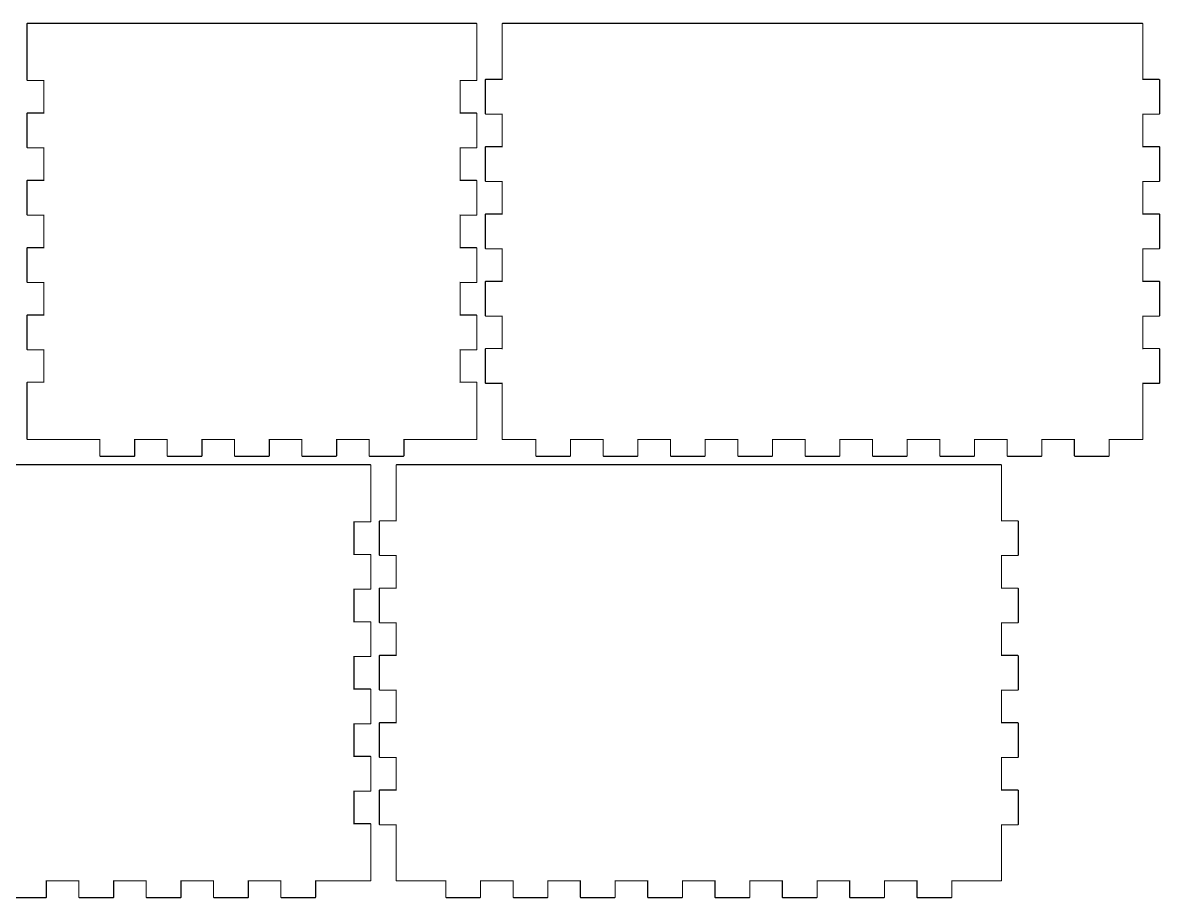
# Model space of a CAD drawing. Extents: x 0 to 16, y 0 to 11.4.
# Drawn here: x 8.01 to 15.99, y 0.49 to 6.64 of the extents above; entities that cross this region are included whole.
import ezdxf

# ---------------------------------------------------------------- set-up
doc = ezdxf.new("R2010")
doc.units = 0
doc.layers.get('0').update_dxf_attribs({"linetype": 'CONTINUOUS'})

msp = doc.modelspace()

# ---------------------------------------------------------------- linework, layer by layer
at = {"color": 0, "const_width": 0.007874}
for points in [[(8.15944, 6.63564), (8.04135, 6.63564), (8.04031, 6.63564), (8.03733, 6.63265), (8.03733, 6.63162)], [(8.03733, 6.63162), (8.03733, 6.2379)], [(11.0728, 6.63564), (8.15944, 6.63564)], [(11.1909, 6.63564), (11.0728, 6.63564)], [(11.1949, 6.63162), (11.1949, 6.63265), (11.1919, 6.63564), (11.1909, 6.63564)], [(11.1949, 6.2379), (11.1949, 6.63162)], [(11.376, 6.63564), (11.3749, 6.63564), (11.372, 6.63265), (11.372, 6.63162)], [(11.372, 6.63162), (11.372, 6.2379)], [(15.8642, 6.63564), (11.376, 6.63564)], [(15.8682, 6.63162), (15.8682, 6.63265), (15.8651, 6.63564), (15.8642, 6.63564)], [(15.8682, 6.2379), (15.8682, 6.63162)], [(8.03733, 6.2379), (8.03733, 6.23693), (8.04031, 6.23394), (8.04135, 6.23394)], [(8.04135, 6.23394), (8.15944, 6.23394), (8.15842, 6.23394), (8.15543, 6.23693), (8.15543, 6.2379)], [(8.15543, 6.2379), (8.15543, 6.00168), (8.15543, 6.00271), (8.15842, 6.00569), (8.15944, 6.00569)], [(11.0768, 6.00168), (11.0768, 6.2379), (11.0768, 6.23693), (11.0738, 6.23394), (11.0728, 6.23394)], [(11.0728, 6.23394), (11.1909, 6.23394), (11.1919, 6.23394), (11.1949, 6.23693), (11.1949, 6.2379)], [(11.376, 6.24192), (11.2579, 6.24192), (11.2568, 6.24192), (11.2538, 6.23893), (11.2538, 6.2379)], [(11.2538, 6.2379), (11.2538, 6.00168), (11.2538, 6.00071), (11.2568, 5.99772), (11.2579, 5.99772)], [(11.372, 6.2379), (11.372, 6.23893), (11.3749, 6.24192), (11.376, 6.24192)], [(15.9822, 6.24192), (15.8642, 6.24192), (15.8651, 6.24192), (15.8682, 6.23893), (15.8682, 6.2379)], [(15.9863, 6.00168), (15.9863, 6.2379), (15.9863, 6.23893), (15.9832, 6.24192), (15.9822, 6.24192)], [(8.15944, 6.00569), (8.04135, 6.00569), (8.04031, 6.00569), (8.03733, 6.00271), (8.03733, 6.00168)], [(8.03733, 6.00168), (8.03733, 5.76546)], [(11.1909, 6.00569), (11.0728, 6.00569), (11.0738, 6.00569), (11.0768, 6.00271), (11.0768, 6.00168)], [(11.1949, 6.00168), (11.1949, 6.00271), (11.1919, 6.00569), (11.1909, 6.00569)], [(11.1949, 5.76546), (11.1949, 6.00168)], [(11.2579, 5.99772), (11.376, 5.99772), (11.3749, 5.99772), (11.372, 6.00071), (11.372, 6.00168)], [(11.372, 6.00168), (11.372, 5.76546)], [(15.8682, 6.00168), (15.8682, 6.00071), (15.8651, 5.99772), (15.8642, 5.99772)], [(15.8642, 5.99772), (15.9822, 5.99772), (15.9832, 5.99772), (15.9863, 6.00071), (15.9863, 6.00168)], [(15.8682, 5.76546), (15.8682, 6.00168)], [(8.03733, 5.76546), (8.03733, 5.76449), (8.04031, 5.7615), (8.04135, 5.7615)], [(8.04135, 5.7615), (8.15944, 5.7615), (8.15842, 5.7615), (8.15543, 5.76449), (8.15543, 5.76546)], [(8.15543, 5.76546), (8.15543, 5.52924), (8.15543, 5.53028), (8.15842, 5.53326), (8.15944, 5.53326)], [(11.0768, 5.52924), (11.0768, 5.76546), (11.0768, 5.76449), (11.0738, 5.7615), (11.0728, 5.7615)], [(11.0728, 5.7615), (11.1909, 5.7615), (11.1919, 5.7615), (11.1949, 5.76449), (11.1949, 5.76546)], [(11.376, 5.76947), (11.2579, 5.76947), (11.2568, 5.76947), (11.2538, 5.7665), (11.2538, 5.76546)], [(11.2538, 5.76546), (11.2538, 5.52924), (11.2538, 5.52826), (11.2568, 5.52528), (11.2579, 5.52528)], [(11.372, 5.76546), (11.372, 5.7665), (11.3749, 5.76947), (11.376, 5.76947)], [(15.9822, 5.76947), (15.8642, 5.76947), (15.8651, 5.76947), (15.8682, 5.7665), (15.8682, 5.76546)], [(15.9863, 5.52924), (15.9863, 5.76546), (15.9863, 5.7665), (15.9832, 5.76947), (15.9822, 5.76947)], [(8.15944, 5.53326), (8.04135, 5.53326), (8.04031, 5.53326), (8.03733, 5.53028), (8.03733, 5.52924)], [(8.03733, 5.52924), (8.03733, 5.29303)], [(11.1909, 5.53326), (11.0728, 5.53326), (11.0738, 5.53326), (11.0768, 5.53028), (11.0768, 5.52924)], [(11.1949, 5.52924), (11.1949, 5.53028), (11.1919, 5.53326), (11.1909, 5.53326)], [(11.1949, 5.29303), (11.1949, 5.52924)], [(11.2579, 5.52528), (11.376, 5.52528), (11.3749, 5.52528), (11.372, 5.52826), (11.372, 5.52924)], [(11.372, 5.52924), (11.372, 5.29303)], [(15.8682, 5.52924), (15.8682, 5.52826), (15.8651, 5.52528), (15.8642, 5.52528)], [(15.8642, 5.52528), (15.9822, 5.52528), (15.9832, 5.52528), (15.9863, 5.52826), (15.9863, 5.52924)], [(15.8682, 5.29303), (15.8682, 5.52924)], [(8.03733, 5.29303), (8.03733, 5.29204), (8.04031, 5.28907), (8.04135, 5.28907)], [(8.04135, 5.28907), (8.15944, 5.28907), (8.15842, 5.28907), (8.15543, 5.29204), (8.15543, 5.29303)], [(8.15543, 5.29303), (8.15543, 5.05681), (8.15543, 5.05783), (8.15842, 5.06082), (8.15944, 5.06082)], [(11.0768, 5.05681), (11.0768, 5.29303), (11.0768, 5.29204), (11.0738, 5.28907), (11.0728, 5.28907)], [(11.0728, 5.28907), (11.1909, 5.28907), (11.1919, 5.28907), (11.1949, 5.29204), (11.1949, 5.29303)], [(11.376, 5.29704), (11.2579, 5.29704), (11.2568, 5.29704), (11.2538, 5.29406), (11.2538, 5.29303)], [(11.2538, 5.29303), (11.2538, 5.05681), (11.2538, 5.05583), (11.2568, 5.05285), (11.2579, 5.05285)], [(11.372, 5.29303), (11.372, 5.29406), (11.3749, 5.29704), (11.376, 5.29704)], [(15.9822, 5.29704), (15.8642, 5.29704), (15.8651, 5.29704), (15.8682, 5.29406), (15.8682, 5.29303)], [(15.9863, 5.05681), (15.9863, 5.29303), (15.9863, 5.29406), (15.9832, 5.29704), (15.9822, 5.29704)], [(8.15944, 5.06082), (8.04135, 5.06082), (8.04031, 5.06082), (8.03733, 5.05783), (8.03733, 5.05681)], [(8.03733, 5.05681), (8.03733, 4.82058)], [(11.1909, 5.06082), (11.0728, 5.06082), (11.0738, 5.06082), (11.0768, 5.05783), (11.0768, 5.05681)], [(11.1949, 5.05681), (11.1949, 5.05783), (11.1919, 5.06082), (11.1909, 5.06082)], [(11.1949, 4.82058), (11.1949, 5.05681)], [(11.2579, 5.05285), (11.376, 5.05285), (11.3749, 5.05285), (11.372, 5.05583), (11.372, 5.05681)], [(11.372, 5.05681), (11.372, 4.82058)], [(15.8682, 5.05681), (15.8682, 5.05583), (15.8651, 5.05285), (15.8642, 5.05285)], [(15.8642, 5.05285), (15.9822, 5.05285), (15.9832, 5.05285), (15.9863, 5.05583), (15.9863, 5.05681)], [(15.8682, 4.82058), (15.8682, 5.05681)], [(8.03733, 4.82058), (8.03733, 4.81961), (8.04031, 4.81662), (8.04135, 4.81662)], [(8.04135, 4.81662), (8.15944, 4.81662), (8.15842, 4.81662), (8.15543, 4.81961), (8.15543, 4.82058)], [(8.15543, 4.82058), (8.15543, 4.58436), (8.15543, 4.58539), (8.15842, 4.58838), (8.15944, 4.58838)], [(11.0768, 4.58436), (11.0768, 4.82058), (11.0768, 4.81961), (11.0738, 4.81662), (11.0728, 4.81662)], [(11.0728, 4.81662), (11.1909, 4.81662), (11.1919, 4.81662), (11.1949, 4.81961), (11.1949, 4.82058)], [(11.376, 4.8246), (11.2579, 4.8246), (11.2568, 4.8246), (11.2538, 4.82161), (11.2538, 4.82058)], [(11.2538, 4.82058), (11.2538, 4.58436), (11.2538, 4.58339), (11.2568, 4.5804), (11.2579, 4.5804)], [(11.372, 4.82058), (11.372, 4.82161), (11.3749, 4.8246), (11.376, 4.8246)], [(15.9822, 4.8246), (15.8642, 4.8246), (15.8651, 4.8246), (15.8682, 4.82161), (15.8682, 4.82058)], [(15.9863, 4.58436), (15.9863, 4.82058), (15.9863, 4.82161), (15.9832, 4.8246), (15.9822, 4.8246)], [(8.15944, 4.58838), (8.04135, 4.58838), (8.04031, 4.58838), (8.03733, 4.58539), (8.03733, 4.58436)], [(8.03733, 4.58436), (8.03733, 4.34814)], [(11.1909, 4.58838), (11.0728, 4.58838), (11.0738, 4.58838), (11.0768, 4.58539), (11.0768, 4.58436)], [(11.1949, 4.58436), (11.1949, 4.58539), (11.1919, 4.58838), (11.1909, 4.58838)], [(11.1949, 4.34814), (11.1949, 4.58436)], [(11.2579, 4.5804), (11.376, 4.5804), (11.3749, 4.5804), (11.372, 4.58339), (11.372, 4.58436)], [(11.372, 4.58436), (11.372, 4.34814)], [(15.8682, 4.58436), (15.8682, 4.58339), (15.8651, 4.5804), (15.8642, 4.5804)], [(15.8642, 4.5804), (15.9822, 4.5804), (15.9832, 4.5804), (15.9863, 4.58339), (15.9863, 4.58436)], [(15.8682, 4.34814), (15.8682, 4.58436)], [(8.03733, 4.34814), (8.03733, 4.34717), (8.04031, 4.34418), (8.04135, 4.34418)], [(8.04135, 4.34418), (8.15944, 4.34418), (8.15842, 4.34418), (8.15543, 4.34717), (8.15543, 4.34814)], [(8.15543, 4.34814), (8.15543, 4.11193), (8.15543, 4.11296), (8.15842, 4.11594), (8.15944, 4.11594)], [(11.0768, 4.11193), (11.0768, 4.34814), (11.0768, 4.34717), (11.0738, 4.34418), (11.0728, 4.34418)], [(11.0728, 4.34418), (11.1909, 4.34418), (11.1919, 4.34418), (11.1949, 4.34717), (11.1949, 4.34814)], [(11.376, 4.35215), (11.2579, 4.35215), (11.2568, 4.35215), (11.2538, 4.34918), (11.2538, 4.34814)], [(11.2538, 4.34814), (11.2538, 4.11193), (11.2538, 4.11094), (11.2568, 4.10796), (11.2579, 4.10796)], [(11.372, 4.34814), (11.372, 4.34918), (11.3749, 4.35215), (11.376, 4.35215)], [(15.9822, 4.35215), (15.8642, 4.35215), (15.8651, 4.35215), (15.8682, 4.34918), (15.8682, 4.34814)], [(15.9863, 4.11193), (15.9863, 4.34814), (15.9863, 4.34918), (15.9832, 4.35215), (15.9822, 4.35215)], [(8.15944, 4.11594), (8.04135, 4.11594), (8.04031, 4.11594), (8.03733, 4.11296), (8.03733, 4.11193)], [(8.03733, 4.11193), (8.03733, 3.71826)], [(11.1909, 4.11594), (11.0728, 4.11594), (11.0738, 4.11594), (11.0768, 4.11296), (11.0768, 4.11193)], [(11.1949, 4.11193), (11.1949, 4.11296), (11.1919, 4.11594), (11.1909, 4.11594)], [(11.1949, 3.71826), (11.1949, 4.11193)], [(11.2579, 4.10796), (11.376, 4.10796), (11.3749, 4.10796), (11.372, 4.11094), (11.372, 4.11193)], [(11.372, 4.11193), (11.372, 3.71826)], [(15.8682, 4.11193), (15.8682, 4.11094), (15.8651, 4.10796), (15.8642, 4.10796)], [(15.8642, 4.10796), (15.9822, 4.10796), (15.9832, 4.10796), (15.9863, 4.11094), (15.9863, 4.11193)], [(15.8682, 3.71826), (15.8682, 4.11193)], [(8.03733, 3.71826), (8.03733, 3.71729), (8.04031, 3.71425), (8.04135, 3.71425)], [(8.04135, 3.71425), (8.15944, 3.71425)], [(8.15944, 3.71425), (8.55317, 3.71425)], [(8.55317, 3.71425), (8.55214, 3.71425), (8.54915, 3.71729), (8.54915, 3.71826)], [(8.54915, 3.71826), (8.54915, 3.60015), (8.54915, 3.59918), (8.55214, 3.59614), (8.55317, 3.59614)], [(8.79335, 3.60015), (8.79335, 3.71826), (8.79335, 3.71729), (8.79036, 3.71425), (8.78939, 3.71425)], [(8.78939, 3.71425), (9.02561, 3.71425)], [(9.02561, 3.71425), (9.02458, 3.71425), (9.0216, 3.71729), (9.0216, 3.71826)], [(9.0216, 3.71826), (9.0216, 3.60015), (9.0216, 3.59918), (9.02458, 3.59614), (9.02561, 3.59614)], [(9.26579, 3.60015), (9.26579, 3.71826), (9.26579, 3.71729), (9.26281, 3.71425), (9.26183, 3.71425)], [(9.26183, 3.71425), (9.49804, 3.71425)], [(9.49804, 3.71425), (9.49701, 3.71425), (9.49403, 3.71729), (9.49403, 3.71826)], [(9.49403, 3.71826), (9.49403, 3.60015), (9.49403, 3.59918), (9.49701, 3.59614), (9.49804, 3.59614)], [(9.73822, 3.60015), (9.73822, 3.71826), (9.73822, 3.71729), (9.73525, 3.71425), (9.73426, 3.71425)], [(9.73426, 3.71425), (9.97049, 3.71425)], [(9.97049, 3.71425), (9.96946, 3.71425), (9.96647, 3.71729), (9.96647, 3.71826)], [(9.96647, 3.71826), (9.96647, 3.60015), (9.96647, 3.59918), (9.96946, 3.59614), (9.97049, 3.59614)], [(10.2107, 3.60015), (10.2107, 3.71826), (10.2107, 3.71729), (10.2077, 3.71425), (10.2067, 3.71425)], [(10.2067, 3.71425), (10.4429, 3.71425)], [(10.4429, 3.71425), (10.4419, 3.71425), (10.4389, 3.71729), (10.4389, 3.71826)], [(10.4389, 3.71826), (10.4389, 3.60015), (10.4389, 3.59918), (10.4419, 3.59614), (10.4429, 3.59614)], [(10.6831, 3.60015), (10.6831, 3.71826), (10.6831, 3.71729), (10.6801, 3.71425), (10.6791, 3.71425)], [(10.6791, 3.71425), (11.0728, 3.71425)], [(11.0728, 3.71425), (11.1909, 3.71425), (11.1919, 3.71425), (11.1949, 3.71729), (11.1949, 3.71826)], [(11.372, 3.71826), (11.372, 3.71729), (11.3749, 3.71425), (11.376, 3.71425)], [(11.376, 3.71425), (11.6122, 3.71425)], [(11.6122, 3.71425), (11.6112, 3.71425), (11.6082, 3.71729), (11.6082, 3.71826)], [(11.6082, 3.71826), (11.6082, 3.60015), (11.6082, 3.59918), (11.6112, 3.59614), (11.6122, 3.59614)], [(11.8524, 3.60015), (11.8524, 3.71826), (11.8524, 3.71729), (11.8494, 3.71425), (11.8484, 3.71425)], [(11.8484, 3.71425), (12.0846, 3.71425)], [(12.0846, 3.71425), (12.0836, 3.71425), (12.0806, 3.71729), (12.0806, 3.71826)], [(12.0806, 3.71826), (12.0806, 3.60015), (12.0806, 3.59918), (12.0836, 3.59614), (12.0846, 3.59614)], [(12.3248, 3.60015), (12.3248, 3.71826), (12.3248, 3.71729), (12.3218, 3.71425), (12.3209, 3.71425)], [(12.3209, 3.71425), (12.5571, 3.71425)], [(12.5571, 3.71425), (12.556, 3.71425), (12.5531, 3.71729), (12.5531, 3.71826)], [(12.5531, 3.71826), (12.5531, 3.60015), (12.5531, 3.59918), (12.556, 3.59614), (12.5571, 3.59614)], [(12.7972, 3.60015), (12.7972, 3.71826), (12.7972, 3.71729), (12.7943, 3.71425), (12.7933, 3.71425)], [(12.7933, 3.71425), (13.0295, 3.71425)], [(13.0295, 3.71425), (13.0285, 3.71425), (13.0255, 3.71729), (13.0255, 3.71826)], [(13.0255, 3.71826), (13.0255, 3.60015), (13.0255, 3.59918), (13.0285, 3.59614), (13.0295, 3.59614)], [(13.2697, 3.60015), (13.2697, 3.71826), (13.2697, 3.71729), (13.2667, 3.71425), (13.2657, 3.71425)], [(13.2657, 3.71425), (13.502, 3.71425)], [(13.502, 3.71425), (13.5009, 3.71425), (13.4979, 3.71729), (13.4979, 3.71826)], [(13.4979, 3.71826), (13.4979, 3.60015), (13.4979, 3.59918), (13.5009, 3.59614), (13.502, 3.59614)], [(13.7421, 3.60015), (13.7421, 3.71826), (13.7421, 3.71729), (13.7392, 3.71425), (13.7382, 3.71425)], [(13.7382, 3.71425), (13.9744, 3.71425)], [(13.9744, 3.71425), (13.9733, 3.71425), (13.9704, 3.71729), (13.9704, 3.71826)], [(13.9704, 3.71826), (13.9704, 3.60015), (13.9704, 3.59918), (13.9733, 3.59614), (13.9744, 3.59614)], [(14.2146, 3.60015), (14.2146, 3.71826), (14.2146, 3.71729), (14.2115, 3.71425), (14.2106, 3.71425)], [(14.2106, 3.71425), (14.4468, 3.71425)], [(14.4468, 3.71425), (14.4458, 3.71425), (14.4428, 3.71729), (14.4428, 3.71826)], [(14.4428, 3.71826), (14.4428, 3.60015), (14.4428, 3.59918), (14.4458, 3.59614), (14.4468, 3.59614)], [(14.6869, 3.60015), (14.6869, 3.71826), (14.6869, 3.71729), (14.684, 3.71425), (14.6831, 3.71425)], [(14.6831, 3.71425), (14.9193, 3.71425)], [(14.9193, 3.71425), (14.9182, 3.71425), (14.9153, 3.71729), (14.9153, 3.71826)], [(14.9153, 3.71826), (14.9153, 3.60015), (14.9153, 3.59918), (14.9182, 3.59614), (14.9193, 3.59614)], [(15.1594, 3.60015), (15.1594, 3.71826), (15.1594, 3.71729), (15.1565, 3.71425), (15.1556, 3.71425)], [(15.1556, 3.71425), (15.3917, 3.71425)], [(15.3917, 3.71425), (15.3907, 3.71425), (15.3876, 3.71729), (15.3876, 3.71826)], [(15.3876, 3.71826), (15.3876, 3.60015), (15.3876, 3.59918), (15.3907, 3.59614), (15.3917, 3.59614)], [(15.6319, 3.60015), (15.6319, 3.71826), (15.6319, 3.71729), (15.6289, 3.71425), (15.6279, 3.71425)], [(15.6279, 3.71425), (15.8642, 3.71425)], [(15.8642, 3.71425), (15.8651, 3.71425), (15.8682, 3.71729), (15.8682, 3.71826)], [(8.55317, 3.59614), (8.78939, 3.59614), (8.79036, 3.59614), (8.79335, 3.59918), (8.79335, 3.60015)], [(9.02561, 3.59614), (9.26183, 3.59614), (9.26281, 3.59614), (9.26579, 3.59918), (9.26579, 3.60015)], [(9.49804, 3.59614), (9.73426, 3.59614), (9.73525, 3.59614), (9.73822, 3.59918), (9.73822, 3.60015)], [(9.97049, 3.59614), (10.2067, 3.59614), (10.2077, 3.59614), (10.2107, 3.59918), (10.2107, 3.60015)], [(10.4429, 3.59614), (10.6791, 3.59614), (10.6801, 3.59614), (10.6831, 3.59918), (10.6831, 3.60015)], [(11.6122, 3.59614), (11.8484, 3.59614), (11.8494, 3.59614), (11.8524, 3.59918), (11.8524, 3.60015)], [(12.0846, 3.59614), (12.3209, 3.59614), (12.3218, 3.59614), (12.3248, 3.59918), (12.3248, 3.60015)], [(12.5571, 3.59614), (12.7933, 3.59614), (12.7943, 3.59614), (12.7972, 3.59918), (12.7972, 3.60015)], [(13.0295, 3.59614), (13.2657, 3.59614), (13.2667, 3.59614), (13.2697, 3.59918), (13.2697, 3.60015)], [(13.502, 3.59614), (13.7382, 3.59614), (13.7392, 3.59614), (13.7421, 3.59918), (13.7421, 3.60015)], [(13.9744, 3.59614), (14.2106, 3.59614), (14.2115, 3.59614), (14.2146, 3.59918), (14.2146, 3.60015)], [(14.4468, 3.59614), (14.6831, 3.59614), (14.684, 3.59614), (14.6869, 3.59918), (14.6869, 3.60015)], [(14.9193, 3.59614), (15.1556, 3.59614), (15.1565, 3.59614), (15.1594, 3.59918), (15.1594, 3.60015)], [(15.3917, 3.59614), (15.6279, 3.59614), (15.6289, 3.59614), (15.6319, 3.59918), (15.6319, 3.60015)], [(10.3288, 3.53722), (7.66347, 3.53722)], [(10.4469, 3.53722), (10.3288, 3.53722)], [(10.4509, 3.53326), (10.4509, 3.53429), (10.4479, 3.53722), (10.4469, 3.53722)], [(10.4509, 3.13954), (10.4509, 3.53326)], [(10.6319, 3.53722), (10.6309, 3.53722), (10.6279, 3.53429), (10.6279, 3.53326)], [(10.6279, 3.53326), (10.6279, 3.13954)], [(14.8721, 3.53722), (10.6319, 3.53722)], [(14.876, 3.53326), (14.876, 3.53429), (14.8731, 3.53722), (14.8721, 3.53722)], [(14.876, 3.13954), (14.876, 3.53326)], [(10.3328, 2.90332), (10.3328, 3.13954), (10.3328, 3.13857), (10.3298, 3.13553), (10.3288, 3.13553)], [(10.3288, 3.13553), (10.4469, 3.13553), (10.4479, 3.13553), (10.4509, 3.13857), (10.4509, 3.13954)], [(10.6319, 3.1435), (10.5138, 3.1435), (10.5128, 3.1435), (10.5098, 3.14057), (10.5098, 3.13954)], [(10.5098, 3.13954), (10.5098, 2.90332), (10.5098, 2.90235), (10.5128, 2.89931), (10.5138, 2.89931)], [(10.6279, 3.13954), (10.6279, 3.14057), (10.6309, 3.1435), (10.6319, 3.1435)], [(14.9901, 3.1435), (14.8721, 3.1435), (14.8731, 3.1435), (14.876, 3.14057), (14.876, 3.13954)], [(14.9942, 2.90332), (14.9942, 3.13954), (14.9942, 3.14057), (14.9911, 3.1435), (14.9901, 3.1435)], [(10.4469, 2.90728), (10.3288, 2.90728), (10.3298, 2.90728), (10.3328, 2.90435), (10.3328, 2.90332)], [(10.4509, 2.90332), (10.4509, 2.90435), (10.4479, 2.90728), (10.4469, 2.90728)], [(10.4509, 2.6671), (10.4509, 2.90332)], [(10.5138, 2.89931), (10.6319, 2.89931), (10.6309, 2.89931), (10.6279, 2.90235), (10.6279, 2.90332)], [(10.6279, 2.90332), (10.6279, 2.6671)], [(14.876, 2.90332), (14.876, 2.90235), (14.8731, 2.89931), (14.8721, 2.89931)], [(14.8721, 2.89931), (14.9901, 2.89931), (14.9911, 2.89931), (14.9942, 2.90235), (14.9942, 2.90332)], [(14.876, 2.6671), (14.876, 2.90332)], [(10.3328, 2.43087), (10.3328, 2.6671), (10.3328, 2.66612), (10.3298, 2.66308), (10.3288, 2.66308)], [(10.3288, 2.66308), (10.4469, 2.66308), (10.4479, 2.66308), (10.4509, 2.66612), (10.4509, 2.6671)], [(10.6319, 2.67106), (10.5138, 2.67106), (10.5128, 2.67106), (10.5098, 2.66812), (10.5098, 2.6671)], [(10.5098, 2.6671), (10.5098, 2.43087), (10.5098, 2.4299), (10.5128, 2.42686), (10.5138, 2.42686)], [(10.6279, 2.6671), (10.6279, 2.66812), (10.6309, 2.67106), (10.6319, 2.67106)], [(14.9901, 2.67106), (14.8721, 2.67106), (14.8731, 2.67106), (14.876, 2.66812), (14.876, 2.6671)], [(14.9942, 2.43087), (14.9942, 2.6671), (14.9942, 2.66812), (14.9911, 2.67106), (14.9901, 2.67106)], [(10.4469, 2.43485), (10.3288, 2.43485), (10.3298, 2.43485), (10.3328, 2.43192), (10.3328, 2.43087)], [(10.4509, 2.43087), (10.4509, 2.43192), (10.4479, 2.43485), (10.4469, 2.43485)], [(10.4509, 2.19467), (10.4509, 2.43087)], [(10.5138, 2.42686), (10.6319, 2.42686), (10.6309, 2.42686), (10.6279, 2.4299), (10.6279, 2.43087)], [(10.6279, 2.43087), (10.6279, 2.19467)], [(14.876, 2.43087), (14.876, 2.4299), (14.8731, 2.42686), (14.8721, 2.42686)], [(14.8721, 2.42686), (14.9901, 2.42686), (14.9911, 2.42686), (14.9942, 2.4299), (14.9942, 2.43087)], [(14.876, 2.19467), (14.876, 2.43087)], [(10.3328, 1.95844), (10.3328, 2.19467), (10.3328, 2.19368), (10.3298, 2.19065), (10.3288, 2.19065)], [(10.3288, 2.19065), (10.4469, 2.19065), (10.4479, 2.19065), (10.4509, 2.19368), (10.4509, 2.19467)], [(10.6319, 2.19862), (10.5138, 2.19862), (10.5128, 2.19862), (10.5098, 2.19569), (10.5098, 2.19467)], [(10.5098, 2.19467), (10.5098, 1.95844), (10.5098, 1.95747), (10.5128, 1.95443), (10.5138, 1.95443)], [(10.6279, 2.19467), (10.6279, 2.19569), (10.6309, 2.19862), (10.6319, 2.19862)], [(14.9901, 2.19862), (14.8721, 2.19862), (14.8731, 2.19862), (14.876, 2.19569), (14.876, 2.19467)], [(14.9942, 1.95844), (14.9942, 2.19467), (14.9942, 2.19569), (14.9911, 2.19862), (14.9901, 2.19862)], [(10.4469, 1.9624), (10.3288, 1.9624), (10.3298, 1.9624), (10.3328, 1.95947), (10.3328, 1.95844)], [(10.4509, 1.95844), (10.4509, 1.95947), (10.4479, 1.9624), (10.4469, 1.9624)], [(10.4509, 1.72222), (10.4509, 1.95844)], [(10.5138, 1.95443), (10.6319, 1.95443), (10.6309, 1.95443), (10.6279, 1.95747), (10.6279, 1.95844)], [(10.6279, 1.95844), (10.6279, 1.72222)], [(14.876, 1.95844), (14.876, 1.95747), (14.8731, 1.95443), (14.8721, 1.95443)], [(14.8721, 1.95443), (14.9901, 1.95443), (14.9911, 1.95443), (14.9942, 1.95747), (14.9942, 1.95844)], [(14.876, 1.72222), (14.876, 1.95844)], [(10.3328, 1.486), (10.3328, 1.72222), (10.3328, 1.72125), (10.3298, 1.71821), (10.3288, 1.71821)], [(10.3288, 1.71821), (10.4469, 1.71821), (10.4479, 1.71821), (10.4509, 1.72125), (10.4509, 1.72222)], [(10.6319, 1.72618), (10.5138, 1.72618), (10.5128, 1.72618), (10.5098, 1.72325), (10.5098, 1.72222)], [(10.5098, 1.72222), (10.5098, 1.486), (10.5098, 1.48503), (10.5128, 1.48199), (10.5138, 1.48199)], [(10.6279, 1.72222), (10.6279, 1.72325), (10.6309, 1.72618), (10.6319, 1.72618)], [(14.9901, 1.72618), (14.8721, 1.72618), (14.8731, 1.72618), (14.876, 1.72325), (14.876, 1.72222)], [(14.9942, 1.486), (14.9942, 1.72222), (14.9942, 1.72325), (14.9911, 1.72618), (14.9901, 1.72618)], [(10.4469, 1.48996), (10.3288, 1.48996), (10.3298, 1.48996), (10.3328, 1.48703), (10.3328, 1.486)], [(10.4509, 1.486), (10.4509, 1.48703), (10.4479, 1.48996), (10.4469, 1.48996)], [(10.4509, 1.24978), (10.4509, 1.486)], [(10.5138, 1.48199), (10.6319, 1.48199), (10.6309, 1.48199), (10.6279, 1.48503), (10.6279, 1.486)], [(10.6279, 1.486), (10.6279, 1.24978)], [(14.876, 1.486), (14.876, 1.48503), (14.8731, 1.48199), (14.8721, 1.48199)], [(14.8721, 1.48199), (14.9901, 1.48199), (14.9911, 1.48199), (14.9942, 1.48503), (14.9942, 1.486)], [(14.876, 1.24978), (14.876, 1.486)], [(10.3328, 1.01356), (10.3328, 1.24978), (10.3328, 1.24881), (10.3298, 1.24577), (10.3288, 1.24577)], [(10.3288, 1.24577), (10.4469, 1.24577), (10.4479, 1.24577), (10.4509, 1.24881), (10.4509, 1.24978)], [(10.6319, 1.25374), (10.5138, 1.25374), (10.5128, 1.25374), (10.5098, 1.25081), (10.5098, 1.24978)], [(10.5098, 1.24978), (10.5098, 1.01356), (10.5098, 1.01259), (10.5128, 1.00955), (10.5138, 1.00955)], [(10.6279, 1.24978), (10.6279, 1.25081), (10.6309, 1.25374), (10.6319, 1.25374)], [(14.9901, 1.25374), (14.8721, 1.25374), (14.8731, 1.25374), (14.876, 1.25081), (14.876, 1.24978)], [(14.9942, 1.01356), (14.9942, 1.24978), (14.9942, 1.25081), (14.9911, 1.25374), (14.9901, 1.25374)], [(10.4469, 1.01752), (10.3288, 1.01752), (10.3298, 1.01752), (10.3328, 1.01459), (10.3328, 1.01356)], [(10.4509, 1.01356), (10.4509, 1.01459), (10.4479, 1.01752), (10.4469, 1.01752)], [(10.4509, 0.619846), (10.4509, 1.01356)], [(10.5138, 1.00955), (10.6319, 1.00955), (10.6309, 1.00955), (10.6279, 1.01259), (10.6279, 1.01356)], [(10.6279, 1.01356), (10.6279, 0.619846)], [(14.876, 1.01356), (14.876, 1.01259), (14.8731, 1.00955), (14.8721, 1.00955)], [(14.8721, 1.00955), (14.9901, 1.00955), (14.9911, 1.00955), (14.9942, 1.01259), (14.9942, 1.01356)], [(14.876, 0.619846), (14.876, 1.01356)], [(8.17329, 0.501736), (8.17329, 0.619846), (8.17329, 0.618869), (8.17025, 0.615831), (8.16928, 0.615831)], [(8.16928, 0.615831), (8.40549, 0.615831)], [(8.40549, 0.615831), (8.40446, 0.615831), (8.40153, 0.618869), (8.40153, 0.619846)], [(8.40153, 0.619846), (8.40153, 0.501736), (8.40153, 0.50076), (8.40446, 0.497721), (8.40549, 0.497721)], [(8.64572, 0.501736), (8.64572, 0.619846), (8.64572, 0.618869), (8.64268, 0.615831), (8.64171, 0.615831)], [(8.64171, 0.615831), (8.87793, 0.615831)], [(8.87793, 0.615831), (8.8769, 0.615831), (8.87397, 0.618869), (8.87397, 0.619846)], [(8.87397, 0.619846), (8.87397, 0.501736), (8.87397, 0.50076), (8.8769, 0.497721), (8.87793, 0.497721)], [(9.11817, 0.501736), (9.11817, 0.619846), (9.11817, 0.618869), (9.11513, 0.615831), (9.11415, 0.615831)], [(9.11415, 0.615831), (9.35037, 0.615831)], [(9.35037, 0.615831), (9.34933, 0.615831), (9.3464, 0.618869), (9.3464, 0.619846)], [(9.3464, 0.619846), (9.3464, 0.501736), (9.3464, 0.50076), (9.34933, 0.497721), (9.35037, 0.497721)], [(9.5906, 0.501736), (9.5906, 0.619846), (9.5906, 0.618869), (9.58757, 0.615831), (9.58658, 0.615831)], [(9.58658, 0.615831), (9.82281, 0.615831)], [(9.82281, 0.615831), (9.82178, 0.615831), (9.81885, 0.618869), (9.81885, 0.619846)], [(9.81885, 0.619846), (9.81885, 0.501736), (9.81885, 0.50076), (9.82178, 0.497721), (9.82281, 0.497721)], [(10.063, 0.501736), (10.063, 0.619846), (10.063, 0.618869), (10.0601, 0.615831), (10.0591, 0.615831)], [(10.0591, 0.615831), (10.3288, 0.615831)], [(10.3288, 0.615831), (10.4469, 0.615831), (10.4479, 0.615831), (10.4509, 0.618869), (10.4509, 0.619846)], [(10.6279, 0.619846), (10.6279, 0.618869), (10.6309, 0.615831), (10.6319, 0.615831)], [(10.6319, 0.615831), (10.9803, 0.615831)], [(10.9803, 0.615831), (10.9792, 0.615831), (10.9762, 0.618869), (10.9762, 0.619846)], [(10.9762, 0.619846), (10.9762, 0.501736), (10.9762, 0.50076), (10.9792, 0.497721), (10.9803, 0.497721)], [(11.2205, 0.501736), (11.2205, 0.619846), (11.2205, 0.618869), (11.2174, 0.615831), (11.2165, 0.615831)], [(11.2165, 0.615831), (11.4527, 0.615831)], [(11.4527, 0.615831), (11.4517, 0.615831), (11.4487, 0.618869), (11.4487, 0.619846)], [(11.4487, 0.619846), (11.4487, 0.501736), (11.4487, 0.50076), (11.4517, 0.497721), (11.4527, 0.497721)], [(11.6929, 0.501736), (11.6929, 0.619846), (11.6929, 0.618869), (11.6899, 0.615831), (11.6889, 0.615831)], [(11.6889, 0.615831), (11.9251, 0.615831)], [(11.9251, 0.615831), (11.9241, 0.615831), (11.9211, 0.618869), (11.9211, 0.619846)], [(11.9211, 0.619846), (11.9211, 0.501736), (11.9211, 0.50076), (11.9241, 0.497721), (11.9251, 0.497721)], [(12.1654, 0.501736), (12.1654, 0.619846), (12.1654, 0.618869), (12.1623, 0.615831), (12.1613, 0.615831)], [(12.1613, 0.615831), (12.3976, 0.615831)], [(12.3976, 0.615831), (12.3965, 0.615831), (12.3936, 0.618869), (12.3936, 0.619846)], [(12.3936, 0.619846), (12.3936, 0.501736), (12.3936, 0.50076), (12.3965, 0.497721), (12.3976, 0.497721)], [(12.6378, 0.501736), (12.6378, 0.619846), (12.6378, 0.618869), (12.6348, 0.615831), (12.6338, 0.615831)], [(12.6338, 0.615831), (12.87, 0.615831)], [(12.87, 0.615831), (12.869, 0.615831), (12.866, 0.618869), (12.866, 0.619846)], [(12.866, 0.619846), (12.866, 0.501736), (12.866, 0.50076), (12.869, 0.497721), (12.87, 0.497721)], [(13.1102, 0.501736), (13.1102, 0.619846), (13.1102, 0.618869), (13.1072, 0.615831), (13.1062, 0.615831)], [(13.1062, 0.615831), (13.3424, 0.615831)], [(13.3424, 0.615831), (13.3414, 0.615831), (13.3384, 0.618869), (13.3384, 0.619846)], [(13.3384, 0.619846), (13.3384, 0.501736), (13.3384, 0.50076), (13.3414, 0.497721), (13.3424, 0.497721)], [(13.5827, 0.501736), (13.5827, 0.619846), (13.5827, 0.618869), (13.5796, 0.615831), (13.5787, 0.615831)], [(13.5787, 0.615831), (13.8149, 0.615831)], [(13.8149, 0.615831), (13.8139, 0.615831), (13.8109, 0.618869), (13.8109, 0.619846)], [(13.8109, 0.619846), (13.8109, 0.501736), (13.8109, 0.50076), (13.8139, 0.497721), (13.8149, 0.497721)], [(14.0551, 0.501736), (14.0551, 0.619846), (14.0551, 0.618869), (14.0521, 0.615831), (14.0511, 0.615831)], [(14.0511, 0.615831), (14.2874, 0.615831)], [(14.2874, 0.615831), (14.2862, 0.615831), (14.2833, 0.618869), (14.2833, 0.619846)], [(14.2833, 0.619846), (14.2833, 0.501736), (14.2833, 0.50076), (14.2862, 0.497721), (14.2874, 0.497721)], [(14.5275, 0.501736), (14.5275, 0.619846), (14.5275, 0.618869), (14.5246, 0.615831), (14.5236, 0.615831)], [(14.5236, 0.615831), (14.8721, 0.615831)], [(14.8721, 0.615831), (14.8731, 0.615831), (14.876, 0.618869), (14.876, 0.619846)], [(7.93306, 0.497721), (8.16928, 0.497721), (8.17025, 0.497721), (8.17329, 0.50076), (8.17329, 0.501736)], [(8.40549, 0.497721), (8.64171, 0.497721), (8.64268, 0.497721), (8.64572, 0.50076), (8.64572, 0.501736)], [(8.87793, 0.497721), (9.11415, 0.497721), (9.11513, 0.497721), (9.11817, 0.50076), (9.11817, 0.501736)], [(9.35037, 0.497721), (9.58658, 0.497721), (9.58757, 0.497721), (9.5906, 0.50076), (9.5906, 0.501736)], [(9.82281, 0.497721), (10.0591, 0.497721), (10.0601, 0.497721), (10.063, 0.50076), (10.063, 0.501736)], [(10.9803, 0.497721), (11.2165, 0.497721), (11.2174, 0.497721), (11.2205, 0.50076), (11.2205, 0.501736)], [(11.4527, 0.497721), (11.6889, 0.497721), (11.6899, 0.497721), (11.6929, 0.50076), (11.6929, 0.501736)], [(11.9251, 0.497721), (12.1613, 0.497721), (12.1623, 0.497721), (12.1654, 0.50076), (12.1654, 0.501736)], [(12.3976, 0.497721), (12.6338, 0.497721), (12.6348, 0.497721), (12.6378, 0.50076), (12.6378, 0.501736)], [(12.87, 0.497721), (13.1062, 0.497721), (13.1072, 0.497721), (13.1102, 0.50076), (13.1102, 0.501736)], [(13.3424, 0.497721), (13.5787, 0.497721), (13.5796, 0.497721), (13.5827, 0.50076), (13.5827, 0.501736)], [(13.8149, 0.497721), (14.0511, 0.497721), (14.0521, 0.497721), (14.0551, 0.50076), (14.0551, 0.501736)], [(14.2874, 0.497721), (14.5236, 0.497721), (14.5246, 0.497721), (14.5275, 0.50076), (14.5275, 0.501736)]]:
    msp.add_lwpolyline(points, dxfattribs=at)

doc.saveas('drawing.dxf')
